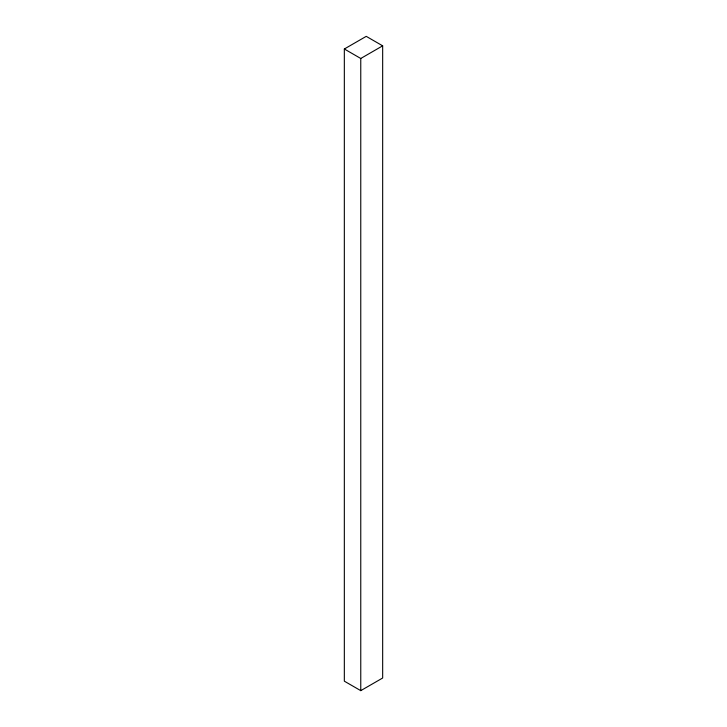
<?xml version="1.0" encoding="UTF-8"?>
<svg xmlns="http://www.w3.org/2000/svg" width="727" height="727" viewBox="0 0 727 727"><rect width="100%" height="100%" fill="white"/><g stroke="black" fill="none" stroke-linecap="round" stroke-linejoin="round"><path stroke-width="1.09" d="M344.334 48.991L366.235 36.35L382.666 45.828L382.666 678.009L360.765 690.65L344.334 681.172L344.334 48.991L360.765 58.478L382.666 45.828M360.765 58.478L360.765 690.65"/></g></svg>
